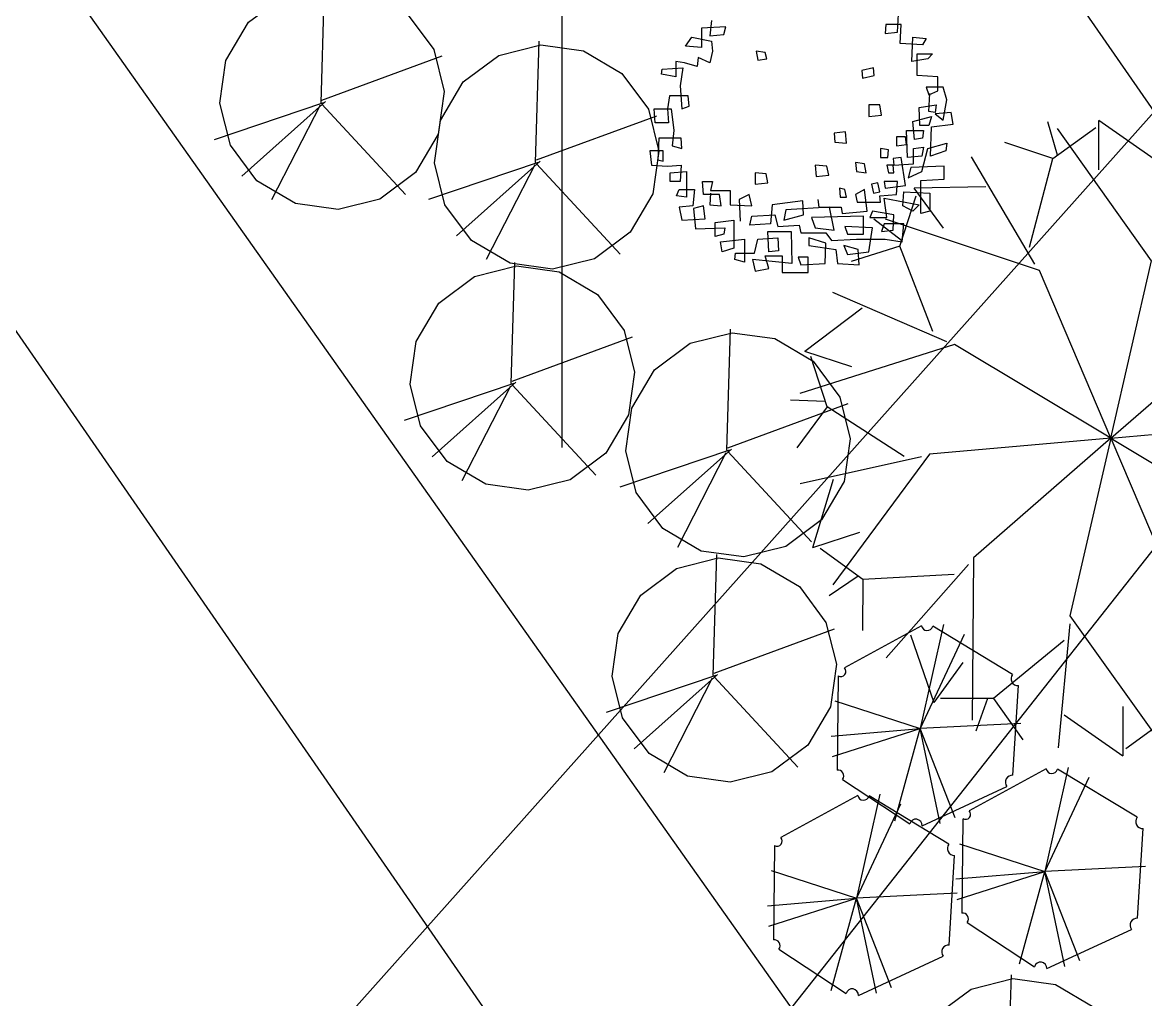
# Model space of a CAD drawing. Header units: millimetres. Extents: x 14950 to 15746, y 1103 to 1809.
# Drawn here: x 15425.802 to 15428.977, y 1488.058 to 1490.82 of the extents above; entities that cross this region are included whole.
import ezdxf
from ezdxf.xclip import XClip

# ---------------------------------------------------------------- set-up
doc = ezdxf.new("R2010")
doc.units = ezdxf.units.MM
doc.header["$LTSCALE"] = 10
doc.header["$MEASUREMENT"] = 0
doc.header["$XCLIPFRAME"] = 2
doc.layers.add('TZ-BASE', color=253, linetype='Continuous')

# ---------------------------------------------------------------- blocks, each defined once
blk = doc.blocks.new('JD-DTJ6DGH')
at = {"layer": 'TZ-BASE', "elevation": 38.0498, "flags": 128}
blk.add_lwpolyline([(389.9289, 87.5937), (389.9289, 103.2965), (402.5883, 110.3829)], dxfattribs=at)
blk = doc.blocks.new('JD-DGHCDGH7DFXH')
at = {"layer": 'TZ-BASE'}
for p, q in [((396.7644, 2.3519), (383.3386, 21.3418)), ((387.1494, 8.4765, 39.1338), (396.8851, 19.3921, 39.1338)), ((390.1718, 15.7075), (401.8806, -1.233)), ((389.3128, 13.5683), (389.3231, 13.9109)), ((390.9429, 13.7682), (390.9455, 13.8188)), ((390.4573, 13.7827), (390.389, 13.7791)), ((390.4168, 13.8007), (390.4118, 13.7574)), ((390.4522, 13.761), (390.4573, 13.7827)), ((390.9101, 13.7899), (390.9075, 13.7646)), ((390.9531, 13.7899), (390.9101, 13.7899)), ((390.9505, 13.7357), (390.9531, 13.7899)), ((387.8757, 13.7532), (399.3344, -2.8255)), ((390.3435, 13.7285), (390.3612, 13.7538)), ((390.3612, 13.7538), (390.4168, 13.7429)), ((390.389, 13.7791), (390.389, 13.7248)), ((390.4118, 13.7574), (390.4522, 13.761)), ((390.9075, 13.7646), (390.9429, 13.7682)), ((390.9834, 13.6851), (390.9859, 13.7538)), ((390.9859, 13.7538), (391.0239, 13.7501)), ((391.0239, 13.7501), (391.0138, 13.7321)), ((389.9196, 13.3995), (389.9299, 13.7421)), ((390.389, 13.7248), (390.3435, 13.7285)), ((390.4168, 13.7429), (390.4193, 13.714)), ((391.0138, 13.7321), (390.9505, 13.7357)), ((389.3154, 13.5753), (389.6558, 13.7006)), ((390.3789, 13.6959), (390.3763, 13.6706)), ((390.4118, 13.6815), (390.3789, 13.6959)), ((390.4193, 13.714), (390.4118, 13.6815)), ((390.5686, 13.7104), (390.5433, 13.714)), ((390.5433, 13.714), (390.5483, 13.6887)), ((390.5483, 13.6887), (390.5736, 13.6923)), ((390.5736, 13.6923), (390.5686, 13.7104)), ((391.0289, 13.6923), (390.9834, 13.6851)), ((390.9986, 13.7068), (391.0416, 13.7068)), ((390.9986, 13.6453), (390.9986, 13.7068)), ((391.0416, 13.7068), (391.0289, 13.6923)), ((390.2752, 13.6489), (390.2777, 13.6634)), ((390.2777, 13.6634), (390.3359, 13.667)), ((390.3409, 13.6815), (390.3156, 13.6851)), ((390.3156, 13.6851), (390.3156, 13.6417)), ((390.3359, 13.667), (390.3283, 13.6164)), ((390.3763, 13.6706), (390.3409, 13.6815)), ((390.8746, 13.667), (390.8418, 13.6598)), ((390.8418, 13.6598), (390.8443, 13.6381)), ((390.8772, 13.6453), (390.8746, 13.667)), ((390.3156, 13.6417), (390.2752, 13.6489)), ((390.8443, 13.6381), (390.8772, 13.6453)), ((391.0568, 13.6417), (390.9986, 13.6453)), ((391.0568, 13.6019), (391.0568, 13.6417)), ((390.3283, 13.6164), (390.3333, 13.5513)), ((391.0239, 13.6128), (391.0315, 13.5911)), ((391.0719, 13.6128), (391.0239, 13.6128)), ((391.0315, 13.5911), (391.0568, 13.6019)), ((391.0315, 13.5441), (391.034, 13.5947)), ((391.0821, 13.5766), (391.0719, 13.6128)), ((389.3203, 13.5682), (389.0104, 13.464)), ((389.3254, 13.5718), (389.089, 13.3611)), ((389.3102, 13.5612), (389.1732, 13.2935)), ((389.3153, 13.5647), (389.552, 13.3091)), ((390.2979, 13.5875), (390.2929, 13.5513)), ((390.351, 13.5875), (390.2979, 13.5875)), ((390.3536, 13.5586), (390.351, 13.5875)), ((390.8924, 13.5622), (390.862, 13.5622)), ((390.862, 13.5622), (390.862, 13.5297)), ((390.8974, 13.5333), (390.8924, 13.5622)), ((391.0036, 13.555), (391.0517, 13.5622)), ((391.0517, 13.5622), (391.0492, 13.5405)), ((391.0719, 13.5188), (391.0821, 13.5766)), ((389.9222, 13.4066), (390.2626, 13.5318)), ((390.2549, 13.5513), (390.303, 13.5513)), ((390.2575, 13.5116), (390.2549, 13.5513)), ((390.2929, 13.5513), (390.2954, 13.5116)), ((390.303, 13.5513), (390.3106, 13.4899)), ((390.3333, 13.5513), (390.3536, 13.5586)), ((390.862, 13.5297), (390.8974, 13.5333)), ((390.9859, 13.5152), (391.0391, 13.5297)), ((391.0062, 13.5044), (391.0036, 13.555)), ((391.0492, 13.5405), (391.0315, 13.5441)), ((391.0391, 13.5297), (391.0315, 13.5044)), ((391.0947, 13.5405), (391.0492, 13.5369)), ((391.0492, 13.5369), (391.0719, 13.5188)), ((391.0998, 13.508), (391.0947, 13.5405)), ((390.2954, 13.5116), (390.2575, 13.5116)), ((390.991, 13.4646), (390.9859, 13.5152)), ((391.0315, 13.5044), (391.0062, 13.5044)), ((391.0365, 13.4176), (391.0391, 13.5007)), ((391.0391, 13.5007), (391.0998, 13.508)), ((391.3956, 13.4199), (391.3681, 13.5147)), ((391.3823, 13.4103), (391.5034, 13.4983)), ((391.5117, 13.3785), (391.5117, 13.5183)), ((391.6778, 13.4024), (391.5117, 13.5183)), ((390.2676, 13.4682), (390.265, 13.4068)), ((390.3308, 13.4682), (390.2676, 13.4682)), ((390.3106, 13.4899), (390.3055, 13.4465)), ((390.3333, 13.4393), (390.3308, 13.4682)), ((390.7962, 13.4863), (390.7633, 13.4827)), ((390.7633, 13.4827), (390.7659, 13.4574)), ((390.7988, 13.4537), (390.7962, 13.4863)), ((390.9657, 13.4718), (390.9404, 13.4718)), ((390.9404, 13.4718), (390.9404, 13.4465)), ((390.9682, 13.4501), (390.9657, 13.4718)), ((390.9682, 13.4899), (391.0163, 13.4899)), ((390.9708, 13.414), (390.9682, 13.4899)), ((391.0138, 13.4682), (390.991, 13.4646)), ((391.0163, 13.4899), (391.0138, 13.4682)), ((391.6614, 13.1219), (391.3948, 13.4953)), ((390.3055, 13.4465), (390.3333, 13.4393)), ((390.7659, 13.4574), (390.7988, 13.4537)), ((390.9176, 13.4357), (390.8949, 13.4393)), ((390.8949, 13.4393), (390.8949, 13.414)), ((390.9151, 13.414), (390.9176, 13.4357)), ((390.9404, 13.4465), (390.9682, 13.4501)), ((390.9885, 13.4393), (391.0163, 13.4429)), ((390.9885, 13.3959), (390.9885, 13.4393)), ((391.0163, 13.4429), (391.0112, 13.4176)), ((391.0112, 13.3742), (391.0289, 13.4393)), ((391.0289, 13.4393), (391.0821, 13.4537)), ((391.0821, 13.4537), (391.0795, 13.4321)), ((391.3823, 13.4103), (391.2462, 13.4558)), ((389.9322, 13.403), (389.6958, 13.1924)), ((390.2423, 13.4321), (390.2473, 13.3923)), ((390.2802, 13.4321), (390.2423, 13.4321)), ((390.265, 13.4068), (390.2802, 13.4031)), ((390.2802, 13.4031), (390.2802, 13.4321)), ((390.8949, 13.414), (390.9151, 13.414)), ((390.9531, 13.414), (390.9303, 13.4104)), ((390.9303, 13.4104), (390.9328, 13.3923)), ((390.9657, 13.3345), (390.9531, 13.414)), ((391.0112, 13.4176), (390.9708, 13.414)), ((391.0795, 13.4321), (391.0365, 13.4176)), ((391.3308, 13.1125), (391.1519, 13.4157)), ((391.3165, 13.1601), (391.3823, 13.4103)), ((389.9271, 13.3995), (389.6172, 13.2953)), ((389.917, 13.3925), (389.78, 13.1248)), ((389.9221, 13.396), (390.1588, 13.1403)), ((390.2473, 13.3923), (390.2929, 13.3887)), ((390.2929, 13.3887), (390.3308, 13.3923)), ((390.3005, 13.3706), (390.346, 13.3742)), ((390.3005, 13.3453), (390.3005, 13.3706)), ((390.3308, 13.3923), (390.3283, 13.3453)), ((390.346, 13.3742), (390.346, 13.3019)), ((390.5711, 13.367), (390.5408, 13.3706)), ((390.5408, 13.3706), (390.5408, 13.3381)), ((390.7431, 13.3887), (390.7102, 13.3923)), ((390.7102, 13.3923), (390.7128, 13.3598)), ((390.7482, 13.3634), (390.7431, 13.3887)), ((390.8494, 13.3959), (390.8241, 13.3995)), ((390.8241, 13.3995), (390.8266, 13.3742)), ((390.8266, 13.3742), (390.8544, 13.3706)), ((390.8544, 13.3706), (390.8494, 13.3959)), ((390.9303, 13.3923), (390.9126, 13.3923)), ((390.9126, 13.3923), (390.9176, 13.3706)), ((390.9176, 13.3706), (390.9328, 13.3706)), ((390.9328, 13.3706), (390.9303, 13.3923)), ((390.9328, 13.3923), (390.9885, 13.3959)), ((390.9809, 13.3851), (390.9733, 13.3562)), ((390.9733, 13.3562), (391.0112, 13.3742)), ((391.0745, 13.3887), (390.9809, 13.3851)), ((391.0745, 13.3525), (391.0745, 13.3887)), ((390.3283, 13.3453), (390.3005, 13.3453)), ((390.3915, 13.3453), (390.4193, 13.3453)), ((390.394, 13.3092), (390.3915, 13.3453)), ((390.4193, 13.3453), (390.4143, 13.32)), ((390.5408, 13.3381), (390.5762, 13.3417)), ((390.5762, 13.3417), (390.5711, 13.367)), ((390.7128, 13.3598), (390.7482, 13.3634)), ((390.8873, 13.3417), (390.8696, 13.3381)), ((390.8696, 13.3381), (390.8746, 13.3128)), ((390.8924, 13.3164), (390.8873, 13.3417)), ((390.905, 13.3453), (390.9075, 13.3272)), ((390.9429, 13.3453), (390.905, 13.3453)), ((390.9404, 13.3092), (390.9429, 13.3453)), ((391.0087, 13.3489), (391.0745, 13.3525)), ((391.0087, 13.2549), (391.0087, 13.3489)), ((390.3182, 13.3055), (390.3258, 13.3236)), ((390.346, 13.3019), (390.3182, 13.3055)), ((390.3258, 13.3236), (390.3688, 13.3236)), ((390.3688, 13.3236), (390.3637, 13.2766)), ((390.4396, 13.3092), (390.394, 13.3092)), ((390.4143, 13.3128), (390.4118, 13.2802)), ((390.4143, 13.32), (390.4699, 13.32)), ((390.4446, 13.2766), (390.4396, 13.3092)), ((390.4699, 13.32), (390.4699, 13.2802)), ((390.523, 13.3092), (390.4952, 13.2947)), ((390.5306, 13.2766), (390.523, 13.3092)), ((390.7937, 13.3236), (390.7785, 13.3272)), ((390.7785, 13.3272), (390.7811, 13.3019)), ((390.7988, 13.3019), (390.7937, 13.3236)), ((390.8494, 13.3236), (390.8241, 13.3092)), ((390.8241, 13.3092), (390.8291, 13.2875)), ((390.8569, 13.2622), (390.8494, 13.3236)), ((390.8746, 13.3128), (390.8924, 13.3164)), ((390.8924, 13.3055), (390.9404, 13.3092)), ((390.8949, 13.2875), (390.8924, 13.3055)), ((390.9075, 13.3272), (390.9657, 13.3345)), ((390.949, 13.1632), (390.9953, 13.3056)), ((390.9581, 13.2766), (390.9606, 13.3164)), ((390.9606, 13.3164), (391.034, 13.3128)), ((391.1927, 13.3305), (390.9902, 13.3266)), ((391.0724, 13.2135), (390.9902, 13.3266)), ((391.034, 13.3128), (391.034, 13.2622)), ((390.3637, 13.2766), (390.3258, 13.273)), ((390.394, 13.2766), (390.3662, 13.2694)), ((390.3991, 13.2405), (390.394, 13.2766)), ((390.4118, 13.2802), (390.4446, 13.2766)), ((390.4699, 13.2802), (390.5306, 13.2766)), ((390.4952, 13.2947), (390.4978, 13.2333)), ((390.5888, 13.2802), (390.5838, 13.226)), ((390.6748, 13.2911), (390.5888, 13.2802)), ((390.6773, 13.2513), (390.6748, 13.2911)), ((390.7178, 13.2947), (390.7203, 13.273)), ((390.7811, 13.3019), (390.7988, 13.3019)), ((390.8291, 13.2875), (390.8949, 13.2875)), ((390.905, 13.2983), (391.0036, 13.2802)), ((390.9126, 13.2441), (390.905, 13.2983)), ((390.9859, 13.2622), (390.9581, 13.2766)), ((391.0036, 13.2802), (390.9859, 13.2622)), ((387.6315, 7.1945, 37), (392.4219, 13.2633, 37)), ((390.3258, 13.273), (390.3333, 13.2369)), ((390.3662, 13.2694), (390.3713, 13.2116)), ((390.5256, 13.2224), (390.5306, 13.2477)), ((390.5306, 13.2477), (390.5964, 13.2513)), ((390.5964, 13.2513), (390.604, 13.2188)), ((390.6268, 13.2658), (390.6217, 13.2369)), ((390.6217, 13.2369), (390.6773, 13.2513)), ((390.7507, 13.273), (390.6268, 13.2658)), ((390.8468, 13.2477), (390.7001, 13.2441)), ((390.7001, 13.2441), (390.7102, 13.2152)), ((390.7203, 13.273), (390.7836, 13.273)), ((390.7633, 13.208), (390.7507, 13.273)), ((390.7836, 13.273), (390.7861, 13.2549)), ((390.7861, 13.2549), (390.8569, 13.2622)), ((390.8468, 13.1971), (390.8468, 13.2477)), ((390.8721, 13.2622), (390.8645, 13.2441)), ((390.8645, 13.2441), (390.9126, 13.2441)), ((390.9328, 13.2513), (390.8721, 13.2622)), ((390.9303, 13.208), (390.9328, 13.2513)), ((391.034, 13.2622), (391.0087, 13.2549)), ((390.3333, 13.2369), (390.3991, 13.2405)), ((390.3713, 13.2116), (390.4548, 13.2152)), ((390.4269, 13.2296), (390.48, 13.2369)), ((390.4269, 13.1899), (390.4269, 13.2296)), ((390.4548, 13.2152), (390.4522, 13.1971)), ((390.48, 13.2369), (390.48, 13.1574)), ((390.5838, 13.226), (390.5256, 13.2224)), ((390.604, 13.2188), (390.6647, 13.2224)), ((390.6647, 13.2224), (390.6698, 13.2007)), ((390.7102, 13.2152), (390.7633, 13.208)), ((390.7937, 13.2188), (390.8013, 13.1971)), ((390.8721, 13.2152), (390.7937, 13.2188)), ((390.862, 13.1465), (390.8721, 13.2152)), ((390.9541, 13.1788), (390.8761, 13.2393)), ((390.905, 13.226), (390.8974, 13.2043)), ((390.9606, 13.226), (390.905, 13.226)), ((391.3443, 13.0939), (390.9092, 13.2393)), ((390.9556, 13.1754), (390.9606, 13.226)), ((390.4522, 13.1971), (390.4269, 13.1899)), ((390.4421, 13.1754), (390.5104, 13.1827)), ((390.5104, 13.1827), (390.5104, 13.1176)), ((390.5382, 13.1429), (390.5483, 13.1827)), ((390.5483, 13.1827), (390.604, 13.1863)), ((390.5762, 13.2043), (390.6419, 13.2043)), ((390.5787, 13.1465), (390.5762, 13.2043)), ((390.604, 13.1863), (390.6065, 13.1501)), ((390.6419, 13.2043), (390.6445, 13.114)), ((390.6698, 13.2007), (390.7406, 13.2007)), ((390.6925, 13.1863), (390.6925, 13.1646)), ((390.7406, 13.1718), (390.6925, 13.1863)), ((390.7406, 13.2007), (390.7558, 13.179)), ((390.7558, 13.179), (390.8266, 13.1827)), ((390.8013, 13.1971), (390.8468, 13.1971)), ((390.8266, 13.1827), (390.9075, 13.1827)), ((390.8974, 13.2043), (390.9303, 13.208)), ((390.9075, 13.1827), (390.9556, 13.1754)), ((390.4472, 13.1465), (390.4421, 13.1754)), ((390.48, 13.1574), (390.4472, 13.1465)), ((390.6065, 13.1501), (390.5787, 13.1465)), ((390.6925, 13.1646), (390.7684, 13.1537)), ((390.7381, 13.114), (390.7406, 13.1718)), ((390.7684, 13.1537), (390.7735, 13.114)), ((390.7912, 13.1646), (390.8013, 13.1393)), ((390.8316, 13.1537), (390.7912, 13.1646)), ((390.8013, 13.1393), (390.862, 13.1465)), ((390.949, 13.1632), (390.8122, 13.12)), ((390.8342, 13.1104), (390.8316, 13.1537)), ((391.0428, 12.9221), (390.949, 13.1632)), ((389.8508, 12.7745), (389.8611, 13.1171)), ((390.4826, 13.1248), (390.4851, 13.1429)), ((390.5104, 13.1176), (390.4826, 13.1248)), ((390.4851, 13.1429), (390.5382, 13.1429)), ((390.5332, 13.1248), (390.5408, 13.0923)), ((390.6445, 13.114), (390.5332, 13.1248)), ((390.5686, 13.1357), (390.6166, 13.1357)), ((390.5787, 13.0995), (390.5686, 13.1357)), ((390.6166, 13.1357), (390.6166, 13.0887)), ((390.6622, 13.132), (390.6698, 13.1104)), ((390.69, 13.132), (390.6622, 13.132)), ((390.69, 13.0887), (390.69, 13.132)), ((391.5459, 12.62), (391.6614, 13.1219)), ((390.5408, 13.0923), (390.5787, 13.0995)), ((390.6166, 13.0887), (390.69, 13.0887)), ((390.6698, 13.1104), (390.7381, 13.114)), ((390.7735, 13.114), (390.8342, 13.1104)), ((391.5459, 12.62), (391.3443, 13.0939)), ((391.0824, 12.892), (390.7595, 13.0321)), ((390.8425, 12.9872), (390.681, 12.865)), ((391.5459, 12.62), (391.9343, 12.9582)), ((390.4604, 12.5859), (390.4707, 12.9285)), ((389.8534, 12.7815), (390.1938, 12.9068)), ((391.1042, 12.8849), (390.6667, 12.7467)), ((390.814, 12.8218), (390.681, 12.865)), ((391.5459, 12.62), (391.1042, 12.8849)), ((390.7438, 12.7086), (390.6975, 12.851)), ((389.8583, 12.7745), (389.5484, 12.6702)), ((389.8634, 12.778), (389.627, 12.5673)), ((389.8482, 12.7674), (389.7112, 12.4997)), ((389.8532, 12.7709), (390.09, 12.5153)), ((390.463, 12.5929), (390.8034, 12.7182)), ((390.7387, 12.7242), (390.64, 12.7274)), ((390.7438, 12.7086), (390.6584, 12.5932)), ((390.9614, 12.5687), (390.7438, 12.7086)), ((391.5459, 12.62), (392.0589, 12.6653)), ((391.5459, 12.62), (391.0329, 12.5747)), ((391.5459, 12.62), (391.1575, 12.2818)), ((391.5459, 12.62), (391.4305, 12.1181)), ((391.5459, 12.62), (391.7475, 12.1461)), ((391.5459, 12.62), (391.9876, 12.3551)), ((390.468, 12.5859), (390.158, 12.4816)), ((390.473, 12.5894), (390.2366, 12.3787)), ((390.4578, 12.5788), (390.3208, 12.3111)), ((390.4629, 12.5824), (390.6996, 12.3267)), ((391.0329, 12.5747), (390.7602, 12.2058)), ((391.011, 12.5676), (390.6674, 12.4912)), ((390.761, 12.5036), (390.7022, 12.3098)), ((390.8351, 12.353), (390.7022, 12.3098)), ((390.4216, 11.9489), (390.4319, 12.2915)), ((390.8449, 12.2202), (390.7238, 12.3082)), ((391.144, 12.2632), (390.9109, 11.9994)), ((391.1575, 12.2818), (391.1537, 11.823)), ((390.8316, 12.2298), (390.7499, 12.1744)), ((391.1031, 12.2349), (390.8449, 12.2202)), ((390.8449, 12.2202), (390.8437, 12.0767)), ((391.4305, 12.1181), (391.697, 11.7447)), ((390.4243, 11.956), (390.7646, 12.0812)), ((391.0106, 12.0898), (390.7932, 11.9708)), ((391.0725, 12.0934), (391.007, 11.7992)), ((391.2681, 11.9523), (391.0424, 12.0883)), ((391.4305, 12.0951), (391.397, 11.7447)), ((390.9793, 12.0645), (391.0456, 11.8731)), ((391.1311, 12.0653), (391.007, 11.7992)), ((391.414, 12.0482), (391.2138, 11.8845)), ((391.1278, 11.9862), (391.0456, 11.8731)), ((390.4292, 11.9489), (390.1192, 11.8447)), ((390.4342, 11.9524), (390.1978, 11.7418)), ((390.419, 11.9419), (390.282, 11.6742)), ((390.4241, 11.9454), (390.6608, 11.6897)), ((390.775, 11.9484), (390.7718, 11.6816)), ((391.2693, 11.667), (391.2845, 11.9205)), ((390.7655, 11.8772), (391.007, 11.7992)), ((391.2138, 11.8845), (391.0641, 11.8845)), ((391.1974, 11.8845), (391.1639, 11.7916)), ((391.2138, 11.8845), (391.2972, 11.7677)), ((391.5802, 11.8615), (391.5802, 11.7217)), ((391.2913, 11.8134), (391.007, 11.7992)), ((391.414, 11.8376), (391.5802, 11.7217)), ((391.7095, 11.8297), (391.5884, 11.7417)), ((390.7555, 11.7781), (391.007, 11.7992)), ((390.7593, 11.72), (391.007, 11.7992)), ((390.9355, 11.5381), (391.007, 11.7992)), ((391.1062, 11.5463), (391.007, 11.7992)), ((391.0638, 11.5307), (391.007, 11.7992)), ((391.3631, 11.6857), (391.1457, 11.5667)), ((391.425, 11.6893), (391.3595, 11.3951)), ((390.7873, 11.6551), (390.9776, 11.5299)), ((391.4836, 11.6612), (391.3595, 11.3951)), ((391.6206, 11.5482), (391.3949, 11.6842)), ((391.0122, 11.5244), (391.252, 11.6353)), ((390.8305, 11.61), (390.6131, 11.491)), ((390.8924, 11.6136), (390.827, 11.3194)), ((391.088, 11.4725), (390.8624, 11.6085)), ((390.9511, 11.5856), (390.827, 11.3194)), ((391.1275, 11.5444), (391.1243, 11.2776)), ((391.6218, 11.2629), (391.637, 11.5164)), ((390.5949, 11.4687), (390.5918, 11.2019)), ((391.118, 11.4731), (391.3595, 11.3951)), ((391.0893, 11.1872), (391.1044, 11.4407)), ((391.6438, 11.4094), (391.3595, 11.3951)), ((390.5854, 11.3974), (390.827, 11.3194)), ((391.108, 11.3741), (391.3595, 11.3951)), ((391.1118, 11.3159), (391.3595, 11.3951)), ((391.288, 11.134), (391.3595, 11.3951)), ((391.4588, 11.1423), (391.3595, 11.3951)), ((391.4163, 11.1267), (391.3595, 11.3951)), ((390.5754, 11.2984), (390.827, 11.3194)), ((390.5792, 11.2402), (390.827, 11.3194)), ((390.7555, 11.0583), (390.827, 11.3194)), ((391.1112, 11.3337), (390.827, 11.3194)), ((390.9262, 11.0666), (390.827, 11.3194)), ((390.8838, 11.051), (390.827, 11.3194)), ((391.1399, 11.2511), (391.3301, 11.1258)), ((391.3647, 11.1204), (391.6045, 11.2313)), ((390.6073, 11.1754), (390.7975, 11.0501)), ((390.8321, 11.0447), (391.0719, 11.1556)), ((391.2547, 10.7599), (391.265, 11.1025))]:
    blk.add_line(p, q, dxfattribs=at)
for centre in [(389.3441, 13.5837), (389.9509, 13.4149), (389.8821, 12.7899), (390.4918, 12.6013), (390.453, 11.9643), (391.286, 10.7753)]:
    blk.add_ellipse(centre, major_axis=(0.2123, 0.2361), ratio=1, dxfattribs=at)
for centre, major_axis, start_param, end_param in [((391.0267, 12.0928), (0.011, 0.0122), 2.489896, 5.163868), ((390.7825, 11.9609), (0.0097, 0.0108), 3.334828, 6.190419), ((391.2836, 11.9401), (-0.0146, 0.0132), 0.066813, 2.34945), ((391.3792, 11.6887), (0.011, 0.0122), 2.489896, 5.163868), ((390.7742, 11.6652), (-0.0123, 0.0111), 3.217614, 5.590067), ((391.2675, 11.6474), (-0.0146, 0.0131), 5.351805, 7.674664), ((390.8466, 11.613), (0.011, 0.0122), 2.489896, 5.163868), ((391.135, 11.5569), (0.0097, 0.0108), 3.334828, 6.190419), ((390.9946, 11.5254), (0.0118, 0.0131), 5.38687, 8.330139), ((391.6361, 11.5361), (-0.0146, 0.0132), 0.066813, 2.34945), ((390.6024, 11.4812), (0.0097, 0.0108), 3.334828, 6.190419), ((391.1035, 11.4604), (-0.0146, 0.0132), 0.066813, 2.34945), ((391.1267, 11.2612), (-0.0123, 0.0111), 3.217614, 5.590067), ((391.62, 11.2433), (-0.0146, 0.0131), 5.351805, 7.674664), ((390.5942, 11.1855), (-0.0123, 0.0111), 3.217614, 5.590067), ((391.0874, 11.1676), (-0.0146, 0.0131), 5.351805, 7.674664), ((391.3471, 11.1214), (0.0118, 0.0131), 5.38687, 8.330139), ((390.8145, 11.0457), (0.0118, 0.0131), 5.38687, 8.330139)]:
    blk.add_ellipse(centre, major_axis=major_axis, ratio=1, start_param=start_param, end_param=end_param, dxfattribs=at)

msp = doc.modelspace()

# ---------------------------------------------------------------- block references
at = {"layer": 'TZ-BASE'}
ref = msp.add_blockref('JD-DGHCDGH7DFXH', (15037.333, 1477.0248), dxfattribs=at)
XClip(ref).set_block_clipping_path([(-0.066111234, 74.999970863), (699.933616811, 75.6206052864), (700.0658361092, -74.3793364424), (0.0661112341, -74.999970863)])
msp.add_blockref('JD-DTJ6DGH', (15037.3991, 1402.0249), dxfattribs=at)

doc.saveas('drawing.dxf')
